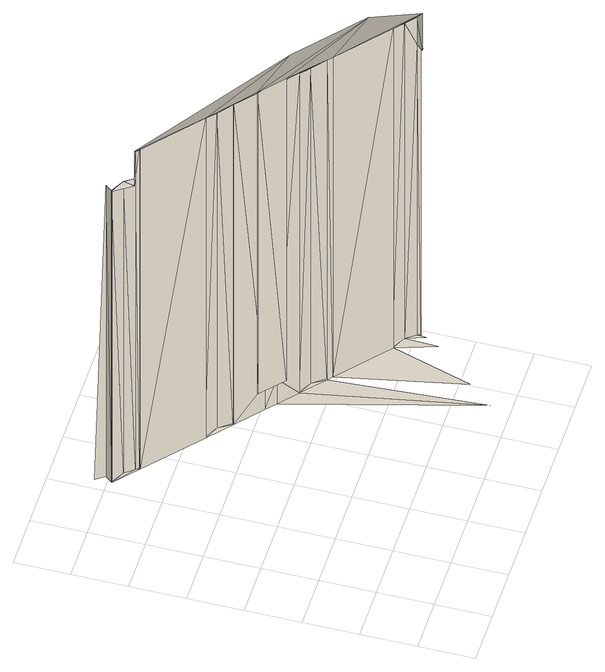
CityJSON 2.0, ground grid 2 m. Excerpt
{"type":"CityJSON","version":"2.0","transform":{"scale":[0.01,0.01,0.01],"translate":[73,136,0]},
"CityObjects":{
"building1":{"type":"Building","geometry":[{"type":"MultiSurface","lod":"2","boundaries":[[[0,1,2]]]}]},
"building2":{"type":"Building","geometry":[{"type":"MultiSurface","lod":"2","boundaries":[[[3,1,4]]]}]},
"building3":{"type":"Building","geometry":[{"type":"MultiSurface","lod":"2","boundaries":[[[2,1,4]]]}]},
"building4":{"type":"Building","geometry":[{"type":"MultiSurface","lod":"2","boundaries":[[[5,6,7]]]}]},
"building5":{"type":"Building","geometry":[{"type":"MultiSurface","lod":"2","boundaries":[[[5,7,8]]]}]},
"building6":{"type":"Building","geometry":[{"type":"MultiSurface","lod":"2","boundaries":[[[8,7,9]]]}]},
"building7":{"type":"Building","geometry":[{"type":"MultiSurface","lod":"2","boundaries":[[[10,11,6]]]}]},
"building8":{"type":"Building","geometry":[{"type":"MultiSurface","lod":"2","boundaries":[[[12,6,10]]]}]},
"building9":{"type":"Building","geometry":[{"type":"MultiSurface","lod":"2","boundaries":[[[13,14,5]]]}]},
"building10":{"type":"Building","geometry":[{"type":"MultiSurface","lod":"2","boundaries":[[[12,10,13]]]}]},
"building11":{"type":"Building","geometry":[{"type":"MultiSurface","lod":"2","boundaries":[[[13,12,14]]]}]},
"building12":{"type":"Building","geometry":[{"type":"MultiSurface","lod":"2","boundaries":[[[13,5,15]]]}]},
"building13":{"type":"Building","geometry":[{"type":"MultiSurface","lod":"2","boundaries":[[[16,5,15]]]}]},
"building14":{"type":"Building","geometry":[{"type":"MultiSurface","lod":"2","boundaries":[[[17,18,11]]]}]},
"building15":{"type":"Building","geometry":[{"type":"MultiSurface","lod":"2","boundaries":[[[11,3,18]]]}]},
"building16":{"type":"Building","geometry":[{"type":"MultiSurface","lod":"2","boundaries":[[[19,3,18]]]}]},
"building17":{"type":"Building","geometry":[{"type":"MultiSurface","lod":"2","boundaries":[[[11,17,10]]]}]},
"building18":{"type":"Building","geometry":[{"type":"MultiSurface","lod":"2","boundaries":[[[10,17,15]]]}]},
"building19":{"type":"Building","geometry":[{"type":"MultiSurface","lod":"2","boundaries":[[[13,10,15]]]}]},
"building20":{"type":"Building","geometry":[{"type":"MultiSurface","lod":"2","boundaries":[[[16,20,15]]]}]},
"building21":{"type":"Building","geometry":[{"type":"MultiSurface","lod":"2","boundaries":[[[18,19,21]]]}]},
"building22":{"type":"Building","geometry":[{"type":"MultiSurface","lod":"2","boundaries":[[[17,21,20]]]}]},
"building23":{"type":"Building","geometry":[{"type":"MultiSurface","lod":"2","boundaries":[[[17,18,21]]]}]},
"building24":{"type":"Building","geometry":[{"type":"MultiSurface","lod":"2","boundaries":[[[20,17,15]]]}]},
"building25":{"type":"Building","geometry":[{"type":"MultiSurface","lod":"2","boundaries":[[[21,19,16]]]}]},
"building26":{"type":"Building","geometry":[{"type":"MultiSurface","lod":"2","boundaries":[[[16,21,20]]]}]},
"building27":{"type":"Building","geometry":[{"type":"MultiSurface","lod":"2","boundaries":[[[22,2,0]]]}]},
"building28":{"type":"Building","geometry":[{"type":"MultiSurface","lod":"2","boundaries":[[[19,3,4]]]}]},
"building29":{"type":"Building","geometry":[{"type":"MultiSurface","lod":"2","boundaries":[[[16,4,23]]]}]},
"building30":{"type":"Building","geometry":[{"type":"MultiSurface","lod":"2","boundaries":[[[4,19,16]]]}]},
"building31":{"type":"Building","geometry":[{"type":"MultiSurface","lod":"2","boundaries":[[[24,22,0]]]}]},
"building32":{"type":"Building","geometry":[{"type":"MultiSurface","lod":"2","boundaries":[[[25,26,23]]]}]},
"building33":{"type":"Building","geometry":[{"type":"MultiSurface","lod":"2","boundaries":[[[23,4,26]]]}]},
"building34":{"type":"Building","geometry":[{"type":"MultiSurface","lod":"2","boundaries":[[[25,27,23]]]}]},
"building35":{"type":"Building","geometry":[{"type":"MultiSurface","lod":"2","boundaries":[[[28,26,4]]]}]},
"building36":{"type":"Building","geometry":[{"type":"MultiSurface","lod":"2","boundaries":[[[25,28,27]]]}]},
"building37":{"type":"Building","geometry":[{"type":"MultiSurface","lod":"2","boundaries":[[[25,26,28]]]}]},
"building38":{"type":"Building","geometry":[{"type":"MultiSurface","lod":"2","boundaries":[[[29,27,23]]]}]},
"building39":{"type":"Building","geometry":[{"type":"MultiSurface","lod":"2","boundaries":[[[30,28,4]]]}]},
"building40":{"type":"Building","geometry":[{"type":"MultiSurface","lod":"2","boundaries":[[[0,24,31]]]}]},
"building41":{"type":"Building","geometry":[{"type":"MultiSurface","lod":"2","boundaries":[[[2,4,30]]]}]},
"building42":{"type":"Building","geometry":[{"type":"MultiSurface","lod":"2","boundaries":[[[29,27,32]]]}]},
"building43":{"type":"Building","geometry":[{"type":"MultiSurface","lod":"2","boundaries":[[[33,28,30]]]}]},
"building44":{"type":"Building","geometry":[{"type":"MultiSurface","lod":"2","boundaries":[[[28,33,32]]]}]},
"building45":{"type":"Building","geometry":[{"type":"MultiSurface","lod":"2","boundaries":[[[27,28,32]]]}]},
"building46":{"type":"Building","geometry":[{"type":"MultiSurface","lod":"2","boundaries":[[[29,33,32]]]}]},
"building47":{"type":"Building","geometry":[{"type":"MultiSurface","lod":"2","boundaries":[[[29,30,33]]]}]},
"building48":{"type":"Building","geometry":[{"type":"MultiSurface","lod":"2","boundaries":[[[30,34,35]]]}]},
"building49":{"type":"Building","geometry":[{"type":"MultiSurface","lod":"2","boundaries":[[[35,29,36]]]}]},
"building50":{"type":"Building","geometry":[{"type":"MultiSurface","lod":"2","boundaries":[[[30,2,34]]]}]},
"building51":{"type":"Building","geometry":[{"type":"MultiSurface","lod":"2","boundaries":[[[29,30,35]]]}]},
"building52":{"type":"Building","geometry":[{"type":"MultiSurface","lod":"2","boundaries":[[[35,34,37]]]}]},
"building53":{"type":"Building","geometry":[{"type":"MultiSurface","lod":"2","boundaries":[[[37,2,34]]]}]},
"building54":{"type":"Building","geometry":[{"type":"MultiSurface","lod":"2","boundaries":[[[38,22,2]]]}]},
"building55":{"type":"Building","geometry":[{"type":"MultiSurface","lod":"2","boundaries":[[[35,37,38]]]}]},
"building56":{"type":"Building","geometry":[{"type":"MultiSurface","lod":"2","boundaries":[[[38,2,37]]]}]},
"building57":{"type":"Building","geometry":[{"type":"MultiSurface","lod":"2","boundaries":[[[39,35,38]]]}]},
"building58":{"type":"Building","geometry":[{"type":"MultiSurface","lod":"2","boundaries":[[[40,39,36]]]}]},
"building59":{"type":"Building","geometry":[{"type":"MultiSurface","lod":"2","boundaries":[[[36,35,39]]]}]},
"building60":{"type":"Building","geometry":[{"type":"MultiSurface","lod":"2","boundaries":[[[41,40,42]]]}]},
"building61":{"type":"Building","geometry":[{"type":"MultiSurface","lod":"2","boundaries":[[[39,43,38]]]}]},
"building62":{"type":"Building","geometry":[{"type":"MultiSurface","lod":"2","boundaries":[[[43,22,38]]]}]},
"building63":{"type":"Building","geometry":[{"type":"MultiSurface","lod":"2","boundaries":[[[42,44,41]]]}]},
"building64":{"type":"Building","geometry":[{"type":"MultiSurface","lod":"2","boundaries":[[[39,43,45]]]}]},
"building65":{"type":"Building","geometry":[{"type":"MultiSurface","lod":"2","boundaries":[[[40,39,42]]]}]},
"building66":{"type":"Building","geometry":[{"type":"MultiSurface","lod":"2","boundaries":[[[45,39,42]]]}]},
"building67":{"type":"Building","geometry":[{"type":"MultiSurface","lod":"2","boundaries":[[[22,43,45]]]}]},
"building68":{"type":"Building","geometry":[{"type":"MultiSurface","lod":"2","boundaries":[[[46,47,42]]]}]},
"building69":{"type":"Building","geometry":[{"type":"MultiSurface","lod":"2","boundaries":[[[47,45,42]]]}]},
"building70":{"type":"Building","geometry":[{"type":"MultiSurface","lod":"2","boundaries":[[[22,45,48]]]}]},
"building71":{"type":"Building","geometry":[{"type":"MultiSurface","lod":"2","boundaries":[[[24,48,22]]]}]},
"building72":{"type":"Building","geometry":[{"type":"MultiSurface","lod":"2","boundaries":[[[45,49,47]]]}]},
"building73":{"type":"Building","geometry":[{"type":"MultiSurface","lod":"2","boundaries":[[[46,50,42]]]}]},
"building74":{"type":"Building","geometry":[{"type":"MultiSurface","lod":"2","boundaries":[[[49,47,46]]]}]},
"building75":{"type":"Building","geometry":[{"type":"MultiSurface","lod":"2","boundaries":[[[46,49,50]]]}]},
"building76":{"type":"Building","geometry":[{"type":"MultiSurface","lod":"2","boundaries":[[[45,49,48]]]}]},
"building77":{"type":"Building","geometry":[{"type":"MultiSurface","lod":"2","boundaries":[[[50,44,42]]]}]},
"building78":{"type":"Building","geometry":[{"type":"MultiSurface","lod":"2","boundaries":[[[44,51,50]]]}]},
"building79":{"type":"Building","geometry":[{"type":"MultiSurface","lod":"2","boundaries":[[[48,49,52]]]}]},
"building80":{"type":"Building","geometry":[{"type":"MultiSurface","lod":"2","boundaries":[[[49,52,51]]]}]},
"building81":{"type":"Building","geometry":[{"type":"MultiSurface","lod":"2","boundaries":[[[50,49,51]]]}]},
"building82":{"type":"Building","geometry":[{"type":"MultiSurface","lod":"2","boundaries":[[[52,48,44]]]}]},
"building83":{"type":"Building","geometry":[{"type":"MultiSurface","lod":"2","boundaries":[[[51,52,44]]]}]},
"building84":{"type":"Building","geometry":[{"type":"MultiSurface","lod":"2","boundaries":[[[53,24,48]]]}]},
"building85":{"type":"Building","geometry":[{"type":"MultiSurface","lod":"2","boundaries":[[[53,48,44]]]}]},
"building86":{"type":"Building","geometry":[{"type":"MultiSurface","lod":"2","boundaries":[[[54,53,55]]]}]},
"building87":{"type":"Building","geometry":[{"type":"MultiSurface","lod":"2","boundaries":[[[53,56,54]]]}]},
"building88":{"type":"Building","geometry":[{"type":"MultiSurface","lod":"2","boundaries":[[[53,24,56]]]}]},
"building89":{"type":"Building","geometry":[{"type":"MultiSurface","lod":"2","boundaries":[[[24,56,31]]]}]},
"building90":{"type":"Building","geometry":[{"type":"MultiSurface","lod":"2","boundaries":[[[54,57,58]]]}]},
"building91":{"type":"Building","geometry":[{"type":"MultiSurface","lod":"2","boundaries":[[[54,56,57]]]}]},
"building92":{"type":"Building","geometry":[{"type":"MultiSurface","lod":"2","boundaries":[[[59,54,60]]]}]},
"building93":{"type":"Building","geometry":[{"type":"MultiSurface","lod":"2","boundaries":[[[56,61,31]]]}]},
"building94":{"type":"Building","geometry":[{"type":"MultiSurface","lod":"2","boundaries":[[[56,57,61]]]}]},
"building95":{"type":"Building","geometry":[{"type":"MultiSurface","lod":"2","boundaries":[[[60,54,58]]]}]},
"building96":{"type":"Building","geometry":[{"type":"MultiSurface","lod":"2","boundaries":[[[60,61,58]]]}]},
"building97":{"type":"Building","geometry":[{"type":"MultiSurface","lod":"2","boundaries":[[[58,57,61]]]}]},
"building98":{"type":"Building","geometry":[{"type":"MultiSurface","lod":"2","boundaries":[[[62,31,63]]]}]},
"building99":{"type":"Building","geometry":[{"type":"MultiSurface","lod":"2","boundaries":[[[63,62,64]]]}]},
"building100":{"type":"Building","geometry":[{"type":"MultiSurface","lod":"2","boundaries":[[[65,66,60]]]}]},
"building101":{"type":"Building","geometry":[{"type":"MultiSurface","lod":"2","boundaries":[[[62,61,31]]]}]},
"building102":{"type":"Building","geometry":[{"type":"MultiSurface","lod":"2","boundaries":[[[67,68,64]]]}]},
"building103":{"type":"Building","geometry":[{"type":"MultiSurface","lod":"2","boundaries":[[[60,61,64]]]}]},
"building104":{"type":"Building","geometry":[{"type":"MultiSurface","lod":"2","boundaries":[[[66,60,64]]]}]},
"building105":{"type":"Building","geometry":[{"type":"MultiSurface","lod":"2","boundaries":[[[61,62,64]]]}]},
"building106":{"type":"Building","geometry":[{"type":"MultiSurface","lod":"2","boundaries":[[[66,69,70]]]}]},
"building107":{"type":"Building","geometry":[{"type":"MultiSurface","lod":"2","boundaries":[[[64,71,68]]]}]},
"building108":{"type":"Building","geometry":[{"type":"MultiSurface","lod":"2","boundaries":[[[64,71,70]]]}]},
"building109":{"type":"Building","geometry":[{"type":"MultiSurface","lod":"2","boundaries":[[[70,64,66]]]}]}
},
"vertices":[
[263,305,2475],[27,506,2475],[664,803,1567],
[291,1122,1566],[530,943,1539],
[245,1186,0],[245,1186,1401],[266,1213,1401],
[266,1213,0],
[231,1243,12],
[299,1163,1401],[291,1122,1401],
[248,1190,1401],
[299,1163,0],[248,1190,0],
[325,1129,0],
[331,1113,0],
[325,1129,1401],[325,1129,1528],
[331,1113,1539],
[334,1117,0],
[334,1117,1532],
[751,728,1568],
[530,943,0],
[915,614,1539],
[533,947,0],[533,947,1532],
[583,920,0],
[583,920,1515],
[615,871,0],
[615,871,1539],
[1155,374,1577],
[618,875,0],
[618,875,1532],
[709,790,1539],[709,790,117],
[709,790,0],
[664,803,116],
[751,728,116],
[744,760,117],
[744,760,0],
[933,76,0],[814,701,0],
[744,760,1539],
[898,628,0],
[814,701,1539],
[817,704,0],[817,704,1532],
[898,628,1539],
[867,678,1515],
[867,678,0],
[902,632,0],
[902,632,1532],
[915,614,0],
[1098,458,0],[1008,165,0],
[1098,458,1539],
[1101,462,1532],[1101,462,0],
[1148,316,0],[1151,435,0],
[1151,435,1515],
[1178,400,1528],[1155,374,1399],
[1178,400,1399],
[1175,365,0],[1178,400,0],
[1163,375,1399],[1183,385,1399],
[1183,385,0],[1187,389,0],
[1187,389,1399]
]}
